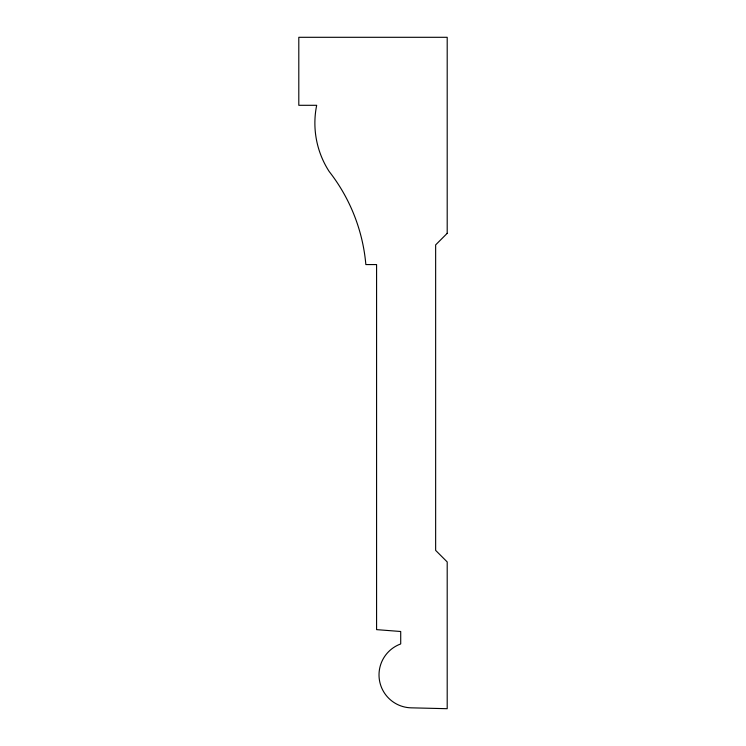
<?xml version="1.0" encoding="UTF-8"?>
<svg xmlns="http://www.w3.org/2000/svg" width="746" height="746" viewBox="0 0 746 746"><rect width="100%" height="100%" fill="white"/><g stroke="black" fill="none" stroke-linecap="round" stroke-linejoin="round"><path stroke-width="1.12" d="M447.199 233.33L435.645 244.893L435.645 550.38L447.199 561.934L447.199 708.7L411.149 707.833A32.936 32.936 0 0 1 400.714 643.947L400.714 631.498L376.581 629.633L376.581 264.569L365.848 264.569A175.888 175.888 0 0 0 329.191 171.515A89.082 89.082 0 0 1 316.677 105.298L298.801 105.298L298.801 37.3L447.199 37.3L447.199 233.33"/></g></svg>
